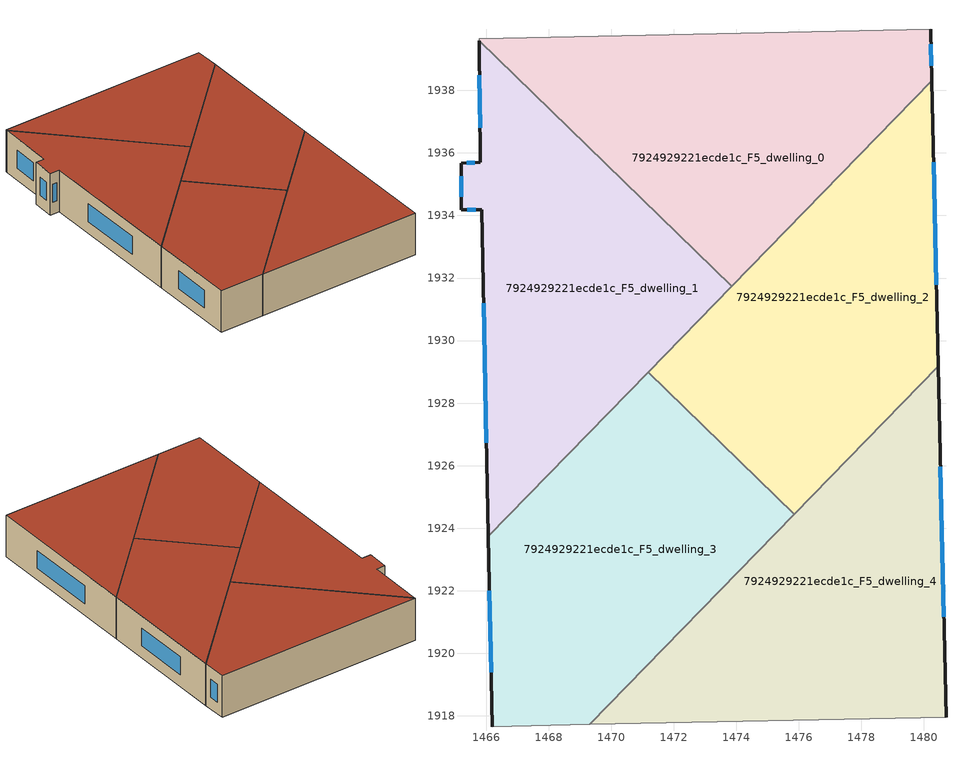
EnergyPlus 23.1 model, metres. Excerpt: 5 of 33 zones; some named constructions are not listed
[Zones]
7924929221ecde1c_F5_dwelling_0
 floor to 7924929221ecde1c_F4_dwelling_0 (EU_floor_Construction): 1480.22,1939.95 1480.25,1938.31 1473.85,1931.73 1465.78,1939.59 1465.78,1939.65 z15
 wall outside (EU_wall_Construction): 1480.25,1938.31 1480.22,1939.95 z15:18
 wall to 7924929221ecde1c_F5_dwelling_1 (EU_wall_Construction): 1465.78,1939.59 1473.85,1931.73 z15:18
 wall adiabatic (EU_wall_Construction): 1480.22,1939.95 1465.78,1939.65 1465.78,1939.59 z15:18
 wall to 7924929221ecde1c_F5_dwelling_2 (EU_wall_Construction): 1473.85,1931.73 1480.25,1938.31 z15:18
 window (EU_Window_Construction): 1480.24,1938.78 1480.23,1939.48 z15.86:17.14
 roof outside (EU_roof_Construction): 1473.85,1931.73 1480.25,1938.31 1480.22,1939.95 1465.78,1939.65 1465.78,1939.59 z18
7924929221ecde1c_F5_dwelling_1
 floor to 7924929221ecde1c_F4_dwelling_1 (EU_floor_Construction): 1473.85,1931.73 1466.07,1923.74 1465.86,1934.18 1465.2,1934.18 1465.2,1935.68 1465.82,1935.7 1465.78,1939.59 z15
 wall outside (EU_wall_Construction): 1465.78,1939.59 1465.82,1935.7 1465.2,1935.68 1465.2,1934.18 1465.86,1934.18 1466.07,1923.74 z15:18
 wall to 7924929221ecde1c_F5_dwelling_3 (EU_wall_Construction): 1466.07,1923.74 1471.18,1928.99 z15:18
 wall to 7924929221ecde1c_F5_dwelling_2 (EU_wall_Construction): 1471.18,1928.99 1473.85,1931.73 z15:18
 window (EU_Window_Construction): 1465.39,1934.18 1465.68,1934.18 / 1465.2,1935.25 1465.2,1934.61 / 1465.64,1935.69 1465.38,1935.68 / 1465.79,1938.48 1465.81,1936.81 / 1465.92,1931.2 1466.01,1926.73 z15.86:17.14
 roof outside (EU_roof_Construction): 1466.07,1923.74 1473.85,1931.73 1465.78,1939.59 1465.82,1935.7 1465.2,1935.68 1465.2,1934.18 1465.86,1934.18 z18
7924929221ecde1c_F5_dwelling_2
 floor to 7924929221ecde1c_F4_dwelling_2 (EU_floor_Construction): 1480.25,1938.31 1480.46,1929.17 1475.85,1924.44 1471.18,1928.99 z15
 wall outside (EU_wall_Construction): 1480.46,1929.17 1480.25,1938.31 z15:18
 wall to 7924929221ecde1c_F5_dwelling_3 (EU_wall_Construction): 1471.18,1928.99 1475.85,1924.44 z15:18
 wall to 7924929221ecde1c_F5_dwelling_4 (EU_wall_Construction): 1475.85,1924.44 1480.46,1929.17 z15:18
 window (EU_Window_Construction): 1480.4,1931.79 1480.31,1935.7 z15.86:17.14
 roof outside (EU_roof_Construction): 1475.85,1924.44 1480.46,1929.17 1480.25,1938.31 1471.18,1928.99 z18
7924929221ecde1c_F5_dwelling_3
 floor to 7924929221ecde1c_F4_dwelling_3 (EU_floor_Construction): 1475.85,1924.44 1469.31,1917.72 1466.2,1917.66 1466.07,1923.74 1471.18,1928.99 z15
 wall outside (EU_wall_Construction): 1466.07,1923.74 1466.2,1917.66 z15:18
 wall adiabatic (EU_wall_Construction): 1466.2,1917.66 1469.31,1917.72 z15:18
 wall to 7924929221ecde1c_F5_dwelling_4 (EU_wall_Construction): 1469.31,1917.72 1475.85,1924.44 z15:18
 window (EU_Window_Construction): 1466.11,1922 1466.16,1919.4 z15.86:17.14
 roof outside (EU_roof_Construction): 1469.31,1917.72 1475.85,1924.44 1471.18,1928.99 1466.07,1923.74 1466.2,1917.66 z18
7924929221ecde1c_F5_dwelling_4
 floor to 7924929221ecde1c_F4_dwelling_4 (EU_floor_Construction): 1480.46,1929.17 1480.71,1917.96 1469.31,1917.72 z15
 wall outside (EU_wall_Construction): 1480.71,1917.96 1480.46,1929.17 z15:18
 wall adiabatic (EU_wall_Construction): 1469.31,1917.72 1480.71,1917.96 z15:18
 window (EU_Window_Construction): 1480.64,1921.16 1480.53,1925.97 z15.86:17.14
 roof outside (EU_roof_Construction): 1480.71,1917.96 1480.46,1929.17 1469.31,1917.72 z18
[HVACTEMPLATE:THERMOSTAT] Constant Heating Setpoint=20; Constant Cooling Setpoint=50
EU_HeatOnly_7924929221ecde1c_F0_dwelling_0; EU_HeatOnly_7924929221ecde1c_F0_dwelling_1; EU_HeatOnly_7924929221ecde1c_F0_dwelling_2; EU_HeatOnly_7924929221ecde1c_F0_dwelling_3; EU_HeatOnly_7924929221ecde1c_F0_dwelling_4; EU_HeatOnly_7924929221ecde1c_F0_dwelling_5; EU_HeatOnly_7924929221ecde1c_F1_dwelling_0; EU_HeatOnly_7924929221ecde1c_F1_dwelling_1; EU_HeatOnly_7924929221ecde1c_F1_dwelling_2; EU_HeatOnly_7924929221ecde1c_F1_dwelling_3; EU_HeatOnly_7924929221ecde1c_F1_dwelling_4; EU_HeatOnly_7924929221ecde1c_F1_dwelling_5; EU_HeatOnly_7924929221ecde1c_F2_dwelling_0; EU_HeatOnly_7924929221ecde1c_F2_dwelling_1; EU_HeatOnly_7924929221ecde1c_F2_dwelling_2; EU_HeatOnly_7924929221ecde1c_F2_dwelling_3; EU_HeatOnly_7924929221ecde1c_F2_dwelling_4; EU_HeatOnly_7924929221ecde1c_F2_dwelling_5; EU_HeatOnly_7924929221ecde1c_F3_dwelling_0; EU_HeatOnly_7924929221ecde1c_F3_dwelling_1; EU_HeatOnly_7924929221ecde1c_F3_dwelling_2; EU_HeatOnly_7924929221ecde1c_F3_dwelling_3; EU_HeatOnly_7924929221ecde1c_F3_dwelling_4; EU_HeatOnly_7924929221ecde1c_F4_dwelling_0; EU_HeatOnly_7924929221ecde1c_F4_dwelling_1; EU_HeatOnly_7924929221ecde1c_F4_dwelling_2; EU_HeatOnly_7924929221ecde1c_F4_dwelling_3; EU_HeatOnly_7924929221ecde1c_F4_dwelling_4; EU_HeatOnly_7924929221ecde1c_F5_dwelling_0; EU_HeatOnly_7924929221ecde1c_F5_dwelling_1; EU_HeatOnly_7924929221ecde1c_F5_dwelling_2; EU_HeatOnly_7924929221ecde1c_F5_dwelling_3; EU_HeatOnly_7924929221ecde1c_F5_dwelling_4
[SCHEDULE:CONSTANT]
Name | Hourly Value
EU_AlwaysOn | 1
EU_CoolingOff | 0
[SCHEDULE:FILE] Column Number=1; Rows to Skip at Top=0; Number of Hours of Data=8760; Column Separator=Comma; Interpolate to Timestep=No; Minutes per Item=60; Adjust Schedule for Daylight Savings=Yes
Name | File
EU_Step8_GainSchedule_7924929221ecde1c_F2_dwelling_1_f000 | ../../schedules/7924929221ecde1c/7924929221ecde1c_F2_dwelling_1_f000_gain.csv
EU_Step8_GainSchedule_7924929221ecde1c_F2_dwelling_2_f000 | ../../schedules/7924929221ecde1c/7924929221ecde1c_F2_dwelling_2_f000_gain.csv
EU_Step8_GainSchedule_7924929221ecde1c_F2_dwelling_3_f000 | ../../schedules/7924929221ecde1c/7924929221ecde1c_F2_dwelling_3_f000_gain.csv
EU_Step8_GainSchedule_7924929221ecde1c_F2_dwelling_4_f000 | ../../schedules/7924929221ecde1c/7924929221ecde1c_F2_dwelling_4_f000_gain.csv
EU_Step8_GainSchedule_7924929221ecde1c_F2_dwelling_5_f000 | ../../schedules/7924929221ecde1c/7924929221ecde1c_F2_dwelling_5_f000_gain.csv
EU_Step8_GainSchedule_7924929221ecde1c_F3_dwelling_0_f000 | ../../schedules/7924929221ecde1c/7924929221ecde1c_F3_dwelling_0_f000_gain.csv
EU_Step8_GainSchedule_7924929221ecde1c_F3_dwelling_1_f000 | ../../schedules/7924929221ecde1c/7924929221ecde1c_F3_dwelling_1_f000_gain.csv
EU_Step8_GainSchedule_7924929221ecde1c_F3_dwelling_2_f000 | ../../schedules/7924929221ecde1c/7924929221ecde1c_F3_dwelling_2_f000_gain.csv
EU_Step8_GainSchedule_7924929221ecde1c_F3_dwelling_3_f000 | ../../schedules/7924929221ecde1c/7924929221ecde1c_F3_dwelling_3_f000_gain.csv
EU_Step8_GainSchedule_7924929221ecde1c_F3_dwelling_4_f000 | ../../schedules/7924929221ecde1c/7924929221ecde1c_F3_dwelling_4_f000_gain.csv
EU_Step8_GainSchedule_7924929221ecde1c_F4_dwelling_0_f000 | ../../schedules/7924929221ecde1c/7924929221ecde1c_F4_dwelling_0_f000_gain.csv
EU_Step8_GainSchedule_7924929221ecde1c_F4_dwelling_1_f000 | ../../schedules/7924929221ecde1c/7924929221ecde1c_F4_dwelling_1_f000_gain.csv
EU_Step8_GainSchedule_7924929221ecde1c_F4_dwelling_2_f000 | ../../schedules/7924929221ecde1c/7924929221ecde1c_F4_dwelling_2_f000_gain.csv
EU_Step8_GainSchedule_7924929221ecde1c_F4_dwelling_3_f000 | ../../schedules/7924929221ecde1c/7924929221ecde1c_F4_dwelling_3_f000_gain.csv
EU_Step8_GainSchedule_7924929221ecde1c_F4_dwelling_4_f000 | ../../schedules/7924929221ecde1c/7924929221ecde1c_F4_dwelling_4_f000_gain.csv
EU_Step8_GainSchedule_7924929221ecde1c_F5_dwelling_0_f000 | ../../schedules/7924929221ecde1c/7924929221ecde1c_F5_dwelling_0_f000_gain.csv
EU_Step8_GainSchedule_7924929221ecde1c_F5_dwelling_1_f000 | ../../schedules/7924929221ecde1c/7924929221ecde1c_F5_dwelling_1_f000_gain.csv
EU_Step8_GainSchedule_7924929221ecde1c_F5_dwelling_2_f000 | ../../schedules/7924929221ecde1c/7924929221ecde1c_F5_dwelling_2_f000_gain.csv
EU_Step8_GainSchedule_7924929221ecde1c_F5_dwelling_3_f000 | ../../schedules/7924929221ecde1c/7924929221ecde1c_F5_dwelling_3_f000_gain.csv
EU_Step8_GainSchedule_7924929221ecde1c_F5_dwelling_4_f000 | ../../schedules/7924929221ecde1c/7924929221ecde1c_F5_dwelling_4_f000_gain.csv
